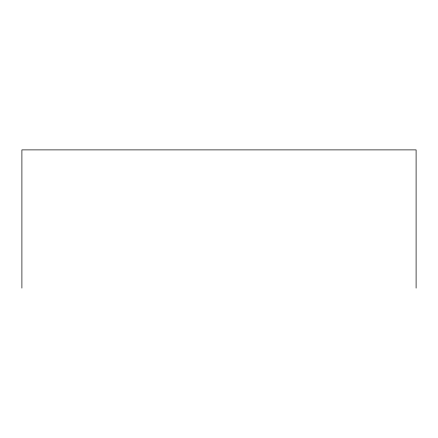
<?xml version="1.0" encoding="UTF-8"?>
<svg xmlns="http://www.w3.org/2000/svg" width="438" height="438" viewBox="0 0 438 438"><rect width="100%" height="100%" fill="white"/><g stroke="black" fill="none" stroke-linecap="round" stroke-linejoin="round"><path stroke-width="0.66" d="M416.1 288.111L416.1 149.889L21.9 149.889L21.9 288.111"/></g></svg>
